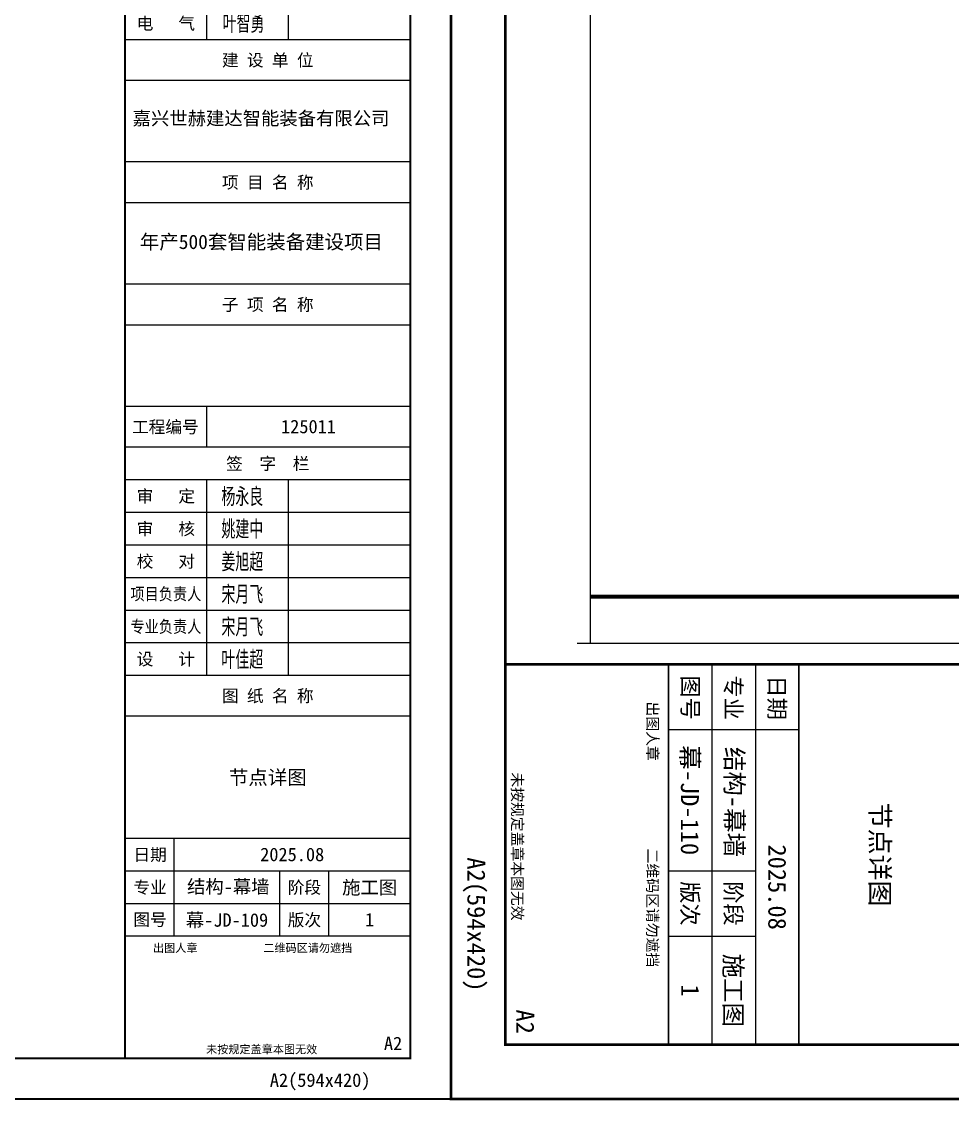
# Model space of a CAD drawing. Extents: x -160106 to 966792, y -663931 to 1550022.
# Drawn here: x -72151 to -71466, y -86826 to -86032 of the extents above; entities that cross this region are included whole.
import ezdxf
from ezdxf.enums import TextEntityAlignment as Align
from ezdxf.xclip import XClip

# ---------------------------------------------------------------- set-up
doc = ezdxf.new("R2010")
doc.units = 0
doc.linetypes.add('ZN-DASH', pattern=[0.35, 0.25, -0.1])
for name, color, linetype in [('0-cxFrame', 155, 'Continuous'), ('20剖面图$0$AS-WALL', 40, 'Continuous'), ('3符号', 173, 'Continuous'), ('qianming', 155, 'Continuous')]:
    doc.layers.add(name, color=color, linetype=linetype)
doc.layers.add('0-cxText', color=131, linetype='Continuous', lineweight=25)
doc.styles.add('BZHZ', font='bzxw', dxfattribs={"width": 0.8, "bigfont": 'bzhz'})
doc.styles.add('cx_biaoti', font='')
doc.styles.add('cx_tuming', font='simhei.ttf')
doc.styles.add('cx_tuqian1', font='')
doc.styles.add('黑体', font='simhei.ttf', dxfattribs={"height": 12})
doc.styles.get('cx_biaoti').set_extended_font_data('SimSun')
doc.styles.get('cx_tuqian1').set_extended_font_data('SimSun')

# ---------------------------------------------------------------- blocks, each defined once
blk = doc.blocks.new('20250828170426')
at = {"color": 4, "linetype": 'ZN-DASH', "ltscale": 30, "const_width": 3}
blk.add_lwpolyline([(-344.4, 6273.47), (-344.4, 6260), (-1926.31, 6260)], dxfattribs=at)
at = {"layer": '20剖面图$0$AS-WALL', "color": 8}
blk.add_lwpolyline([(4947.69, -250), (50, -250), (50, -250)], dxfattribs=at)
blk = doc.blocks.new('zjcx_lan_huiqian(Dragon)')
for p, q in [((-7000, -800), (0, -800)), ((-5000, -800), (-5000, -4800)), ((-3000, -800), (-3000, -4800)), ((-7000, -1600), (0, -1600)), ((-7000, -2400), (0, -2400)), ((-7000, -3200), (0, -3200)), ((-7000, -4000), (0, -4000))]:
    blk.add_line(p, q)
at = {"const_width": 30}
blk.add_lwpolyline([(-7000, 0), (0, 0)], dxfattribs=at)
blk.add_lwpolyline([(-7000, 0), (0, 0), (0, -4800), (-7000, -4800)], close=True, dxfattribs=at)
at = {"style": 'cx_biaoti'}
for s, p in [('会  签  栏', (-3500, -400)), ('建   筑', (-6000, -1200)), ('结   构', (-6000, -2000)), ('给排水', (-6000, -2800)), ('暖   通', (-6000, -3600)), ('电   气', (-6000, -4400))]:
    blk.add_text(s, height=300, dxfattribs=at).set_placement(p, align=Align.MIDDLE)
blk = doc.blocks.new('T-汇签(Dragon)')
at = {"layer": '0-cxFrame'}
blk.add_blockref('zjcx_lan_huiqian(Dragon)', (0, 0), dxfattribs=at)
at = {"layer": 'qianming', "style": 'BZHZ', "width": 0.8}
for s, p in [('黄岩峰', (-4094, -1189)), ('蒋松松', (-4094, -2789)), ('张旭东', (-4094, -3589)), ('叶智勇', (-4094, -4389))]:
    blk.add_text(s, height=450, dxfattribs=at).set_placement(p, align=Align.MIDDLE)
blk = doc.blocks.new('zjcx_lan_qianzi(Dragon)')
for p, q in [((-7000, 4800), (0, 4800)), ((-5000, 4800), (-5000, 0)), ((-3000, 4800), (-3000, 0)), ((-7000, 4000), (0, 4000)), ((-7000, 3200), (0, 3200)), ((-7000, 2400), (0, 2400)), ((-7000, 1600), (0, 1600)), ((-7000, 800), (0, 800))]:
    blk.add_line(p, q)
at = {"const_width": 30}
blk.add_lwpolyline([(-7000, 5600), (0, 5600)], dxfattribs=at)
blk.add_lwpolyline([(-7000, 5600), (0, 5600), (0, 0), (-7000, 0)], close=True, dxfattribs=at)
at = {"style": 'cx_biaoti'}
for s, p in [('签  字  栏', (-3500, 5200)), ('审   定', (-6000, 4400)), ('审   核', (-6000, 3600)), ('校   对', (-6000, 2800)), ('设   计', (-6000, 400))]:
    blk.add_text(s, height=300, dxfattribs=at).set_placement(p, align=Align.MIDDLE)
at = {"style": 'cx_biaoti', "width": 0.85}
for s, p in [('项目负责人', (-6000, 2000)), ('专业负责人', (-6000, 1200))]:
    blk.add_text(s, height=300, dxfattribs=at).set_placement(p, align=Align.MIDDLE)
blk = doc.blocks.new('T-签字(Dragon)')
at = {"layer": '0-cxFrame'}
blk.add_blockref('zjcx_lan_qianzi(Dragon)', (0, 0), dxfattribs=at)
at = {"layer": 'qianming', "style": 'BZHZ', "width": 0.8}
for s, p in [('杨永良', (-4124, 4400)), ('姚建中', (-4124, 3600)), ('姜旭超', (-4124, 2800)), ('宋月飞', (-4124, 2000)), ('宋月飞', (-4124, 1200)), ('叶佳超', (-4124, 400))]:
    blk.add_text(s, height=450, dxfattribs=at).set_placement(p, align=Align.MIDDLE)
blk = doc.blocks.new('zjcx_lan_tuming(Dragon)')
for p, q in [((-7000, 8400), (0, 8400)), ((-5800, 3000), (-5800, 5400)), ((-7000, 4600), (0, 4600)), ((-3200, 3000), (-3200, 4600)), ((-2000, 3000), (-2000, 4600)), ((-7000, 3800), (0, 3800))]:
    blk.add_line(p, q)
at = {"const_width": 30}
for points in [[(-7000, 9400), (0, 9400)], [(-7000, 5400), (0, 5400)], [(-7000, 3000), (0, 3000)], [(-7000, 0), (0, 0)]]:
    blk.add_lwpolyline(points, dxfattribs=at)
blk.add_lwpolyline([(-7000, 9400), (0, 9400), (0, 0), (-7000, 0)], close=True)
at = {"style": 'cx_biaoti'}
for s, p in [('图 纸 名 称', (-3500, 8900)), ('日期', (-6388, 5000)), ('专业', (-6388, 4200)), ('阶段', (-2600, 4200)), ('图号', (-6388, 3400)), ('版次', (-2600, 3400))]:
    blk.add_text(s, height=300, dxfattribs=at).set_placement(p, align=Align.MIDDLE)
for s, p in [('出图人章', (-6316, 2607)), ('二维码区请勿遮挡', (-3609, 2607)), ('未按规定盖章本图无效', (-5013, 120))]:
    blk.add_text(s, height=200, dxfattribs=at).set_placement(p)
blk = doc.blocks.new('T-图签(Dragon)')
blk.add_blockref('zjcx_lan_tuming(Dragon)', (0, 0))
at = {"color": 3, "style": 'cx_biaoti'}
for s, p in [('2025.08', (-2900, 5000)), ('结构-幕墙 ', (-4356, 4219)), ('施工图', (-1000, 4200))]:
    blk.add_text(s, height=330, dxfattribs=at).set_placement(p, align=Align.MIDDLE)
blk = doc.blocks.new('zjcx_lan_xiangmu(Dragon)')
for p, q in [((-7000, 9000), (0, 9000)), ((-7000, 6000), (0, 6000)), ((-7000, 3000), (0, 3000)), ((-5000, 1000), (-5000, 0))]:
    blk.add_line(p, q)
at = {"const_width": 30}
for points in [[(-7000, 10000), (0, 10000)], [(-7000, 7000), (0, 7000)], [(-7000, 7000), (0, 7000)], [(-7000, 4000), (0, 4000)], [(-7000, 4000), (0, 4000)], [(-7000, 1000), (0, 1000)], [(-7000, 0), (0, 0)]]:
    blk.add_lwpolyline(points, dxfattribs=at)
blk.add_lwpolyline([(-7000, 10000), (0, 10000), (0, 0), (-7000, 0)], close=True)
at = {"style": 'cx_biaoti'}
for s, p in [('建 设 单 位', (-3500, 9500)), ('项 目 名 称', (-3500, 6500)), ('子 项 名 称', (-3500, 3500)), ('工程编号', (-6013, 500))]:
    blk.add_text(s, height=300, dxfattribs=at).set_placement(p, align=Align.MIDDLE)
blk = doc.blocks.new('T-项目(Dragon)')
blk.add_blockref('zjcx_lan_xiangmu(Dragon)', (0, 0))
at = {"color": 3, "style": 'cx_tuming'}
for s, height, p in [('嘉兴世赫建达智能装备有限公司', 330, (-6816, 7901)), ('年产500套智能装备建设项目 ', 350, (-6638, 4859))]:
    blk.add_text(s, height=height, dxfattribs=at).set_placement(p)
blk = doc.blocks.new('zjcx_T2(Dragon)')
at = {"layer": '0-cxFrame', "const_width": 50}
blk.add_lwpolyline([(-7000, 40000), (0, 40000), (0, 0), (-7000, 0)], close=True, dxfattribs=at)
at = {"layer": '0-cxFrame'}
for name, p in [('T-汇签(Dragon)', (0, 29800)), ('T-项目(Dragon)', (0, 15000)), ('T-签字(Dragon)', (0, 9400)), ('T-图签(Dragon)', (0, 0))]:
    blk.add_blockref(name, p, dxfattribs=at)
blk = doc.blocks.new('TK22.A2 L(Dragon)')
at = {"layer": '0-cxFrame', "color": 7, "const_width": 0.5}
blk.add_lwpolyline([(0, 0), (-594, 0), (-594, 420), (0, 420)], close=True, dxfattribs=at)
at = {"layer": '0-cxFrame', "const_width": 0.5}
for points in [[(-80, 10), (-574, 10), (-574, 410), (-80, 410)], [(-10, 10), (-80, 10), (-80, 410), (-10, 410)]]:
    blk.add_lwpolyline(points, close=True, dxfattribs=at)
at = {"layer": '0-cxFrame', "xscale": 0.01, "yscale": 0.01, "zscale": 0.01}
blk.add_blockref('zjcx_T2(Dragon)', (-10, 10), dxfattribs=at)
at = {"style": '黑体', "flags": 4}
blk.add_attdef('图幅', text='', height=3.3, dxfattribs=at).set_placement((-40, 3), align=Align.RIGHT)
at = {"layer": '0-cxFrame', "style": '黑体'}
blk.add_text('(594x420)', height=3.3, dxfattribs=at).set_placement((-40, 3))
at = {"layer": '0-cxText', "flags": 4}
for tag, height, style, p in [('建设单位', 3.5, 'cx_tuming', (-45, 240)), ('项目名称', 3.5, 'cx_tuming', (-45, 210)), ('子项名称', 3.5, 'cx_tuming', (-45, 180)), ('工程编号', 3.3, 'cx_tuqian1', (-35, 165)), ('图名1', 3.5, 'cx_tuming', (-45, 87)), ('图名2', 3.5, 'cx_tuming', (-45, 79)), ('图名3', 3.5, 'cx_tuming', (-45, 71)), ('出图日期', 3.3, 'cx_tuqian1', (-39, 60)), ('专业', 3.3, 'cx_tuqian1', (-55, 52)), ('图号', 3.3, 'cx_tuqian1', (-55, 44)), ('版次', 3.3, 'cx_tuqian1', (-20, 44))]:
    blk.add_attdef(tag, text='', height=height, dxfattribs=dict(at, style=style)).set_placement(p, align=Align.MIDDLE)
at = {"layer": 'Defpoints', "color": 6, "flags": 4}
for tag, height, style, p in [('tufu', 3.3, '黑体', (-12, 12)), ('dwfname', 4, 'cx_tuqian1', (-80, 3))]:
    blk.add_attdef(tag, text='', height=height, dxfattribs=dict(at, style=style)).set_placement(p, align=Align.RIGHT)

msp = doc.modelspace()

# ---------------------------------------------------------------- block references
at = {"ltscale": 40}
ref = msp.add_blockref('20250828170426', (-70719.82, -92715.41), dxfattribs=at)
XClip(ref).set_block_clipping_path([(-1012.7131591537, 6225.9423028951), (-155.3662149473, 7823.8518709412)])
ref = msp.add_blockref('20250828170426', (-72624.75, -86085.54), dxfattribs=at)
XClip(ref).set_block_clipping_path([(-647.8784951991, -640.0914555189), (263.7688481196, 367.4414649975)])

# ---------------------------------------------------------------- next in the draw order: linework, layer by layer
at = {"layer": '3符号'}
for points in [[(-71732.53, -84881.96), (-71732.53, -85533.28), (-71724.53, -85535.28), (-71740.53, -85539.28), (-71732.53, -85541.28), (-71732.53, -86489.47)], [(-71742.13, -86489.47), (-71315.18, -86489.47), (-71313.18, -86481.47), (-71309.18, -86497.47), (-71307.18, -86489.47), (-70880.22, -86489.47)]]:
    msp.add_lwpolyline(points, dxfattribs=at)

# ---------------------------------------------------------------- next in the draw order: block references
at = {"layer": '0-cxFrame'}
ref = msp.add_blockref('TK22.A2 L(Dragon)', (-71834.94, -86825.19), dxfattribs=dict(at, xscale=4, yscale=4, zscale=4, rotation=270))
ref.add_attrib('图名2', '节点详图', dxfattribs={"layer": '0-cxText', "height": 14, "rotation": 270, "style": 'cx_tuming'}).set_placement((-71518.94, -86645.19), align=Align.MIDDLE)
ref.add_attrib('图号', '幕-JD-110', dxfattribs={"layer": '0-cxText', "height": 13.2, "rotation": 270, "style": 'cx_tuqian1'}).set_placement((-71658.94, -86605.19), align=Align.MIDDLE)
ref.add_attrib('版次', '1', dxfattribs={"layer": '0-cxText', "height": 13.2, "rotation": 270, "style": 'cx_tuqian1'}).set_placement((-71658.94, -86745.19), align=Align.MIDDLE)
ref.add_attrib('图幅', 'A2', dxfattribs={"layer": '0', "height": 13.2, "rotation": 270, "style": '黑体'}).set_placement((-71822.94, -86665.19), align=Align.RIGHT)
ref.add_attrib('tufu', 'A2', dxfattribs={"layer": 'Defpoints', "color": 6, "height": 13.2, "rotation": 270, "style": '黑体'}).set_placement((-71786.94, -86777.19), align=Align.RIGHT)
ref = msp.add_blockref('TK22.A2 L(Dragon)', (-71834.94, -86825.19), dxfattribs=dict(at, xscale=3, yscale=3, zscale=3))
ref.add_attrib('图名2', '节点详图', dxfattribs={"layer": '0-cxText', "height": 10.5, "style": 'cx_tuming'}).set_placement((-71969.94, -86588.19), align=Align.MIDDLE)
ref.add_attrib('工程编号', '125011', dxfattribs={"layer": '0-cxText', "height": 9.9, "style": 'cx_tuqian1'}).set_placement((-71939.94, -86330.19), align=Align.MIDDLE)
ref.add_attrib('图号', '幕-JD-109', dxfattribs={"layer": '0-cxText', "height": 9.9, "style": 'cx_tuqian1'}).set_placement((-71999.94, -86693.19), align=Align.MIDDLE)
ref.add_attrib('版次', '1', dxfattribs={"layer": '0-cxText', "height": 9.9, "style": 'cx_tuqian1'}).set_placement((-71894.94, -86693.19), align=Align.MIDDLE)
ref.add_attrib('图幅', 'A2', dxfattribs={"layer": '0', "height": 9.9, "style": '黑体'}).set_placement((-71954.94, -86816.19), align=Align.RIGHT)
ref.add_attrib('tufu', 'A2', dxfattribs={"layer": 'Defpoints', "color": 6, "height": 9.9, "style": '黑体'}).set_placement((-71870.94, -86789.19), align=Align.RIGHT)

doc.saveas('drawing.dxf')
